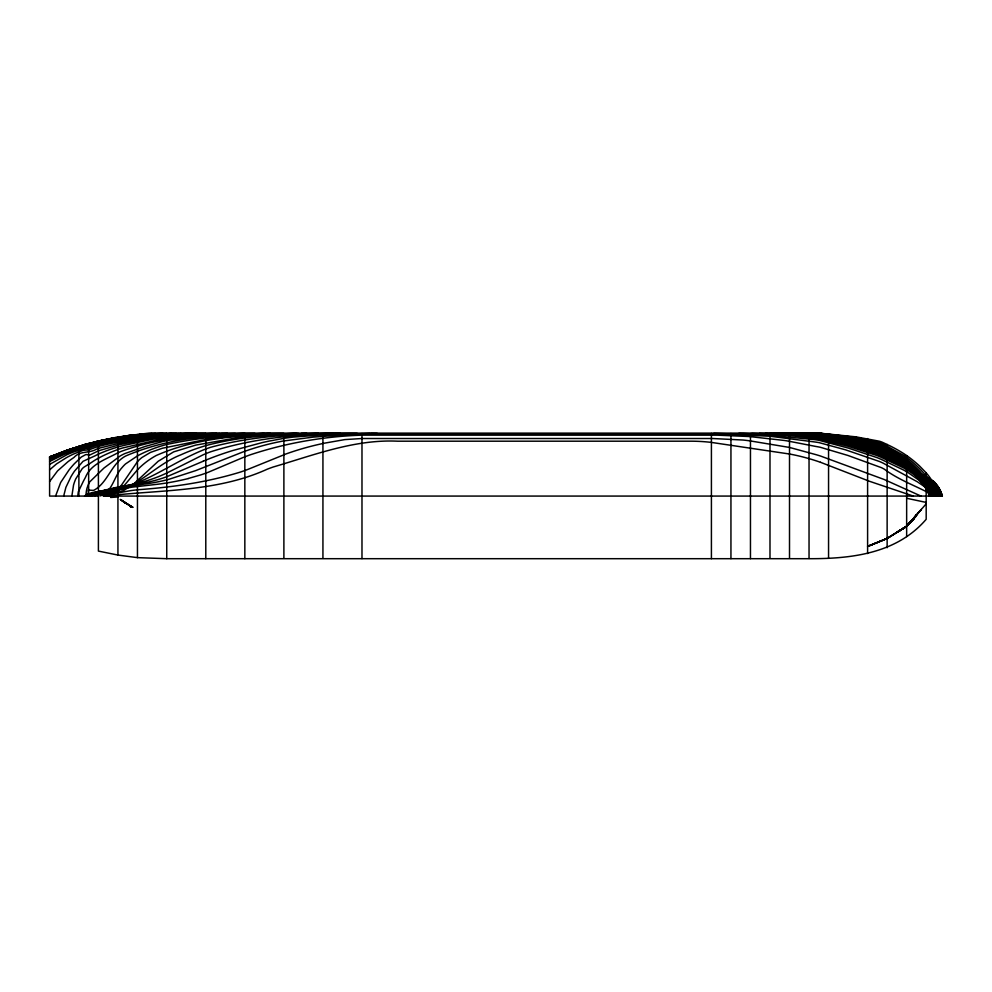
<?xml version="1.0" encoding="UTF-8"?>
<svg xmlns="http://www.w3.org/2000/svg" width="992" height="992" viewBox="0 0 992 992"><rect width="100%" height="100%" fill="white"/><g stroke="black" fill="none" stroke-linecap="round" stroke-linejoin="round"><path stroke-width="1.49" d="M71.858 496.074L73.544 485.051A53.246 53.246 0 0 1 75.677 479.049L82.162 468.732A19.022 19.022 0 0 1 84.06 467.083L88.127 464.566A33.592 33.592 0 0 0 89.652 463.661L93.26 461.255A70.494 70.494 0 0 1 97.514 458.676L102.622 455.998A159.464 159.464 0 0 1 112.79 451.447L116.672 449.934A91.115 91.115 0 0 1 122.71 447.95L162.39 438.786A200.161 200.161 0 0 1 168.987 437.732L203.286 434.682L244.838 433.454M77.748 496.074L78.318 491.784L83.266 481.442A198.152 198.152 0 0 1 85.337 477.598C90.83 463.81 106.082 459.395 117.936 452.749A72.218 72.218 0 0 1 123.851 450.43C165.949 435.686 210.837 433.789 255.031 433.454M63.674 496.074L65.894 487.357L70.94 476.768A85.895 85.895 0 0 1 74.462 471.188L83.055 461.305L95.058 455.824A59.359 59.359 0 0 1 99.398 453.654L106.33 450.839A166.83 166.83 0 0 1 117.936 447.02A144.882 144.882 0 0 1 123.888 445.433L152.173 439.394A250.579 250.579 0 0 1 169.062 436.79L201.178 434.285L235.402 433.454M936.039 496.074L936.374 495.405L934.228 493.694A55.564 55.564 0 0 1 930.533 490.705L906.651 465.806A63.277 63.277 0 0 0 902.658 462.632L891.312 455.626M55.577 496.074L60.661 482.496L69.018 469.972A108.178 108.178 0 0 1 74.288 463.797L81.294 457.039L85.796 454.584A3.026 3.026 0 0 1 87.048 454.671L89.764 455.03L96.559 451.757A49.798 49.798 0 0 1 99.411 450.542L120.367 444.478L151.95 438.204A272.924 272.924 0 0 1 166.743 436.257L220.212 433.442M49.6 481.554L57.548 470.927L67.803 461.85A108.872 108.872 0 0 1 73.805 457.572C80.29 450.356 89.144 453.592 96.546 449.153A55.899 55.899 0 0 1 99.423 448.124L120.379 442.965L148.118 437.732A268.621 268.621 0 0 1 161.994 436.009L211.953 433.392A67.977 67.977 0 0 1 213.491 433.392L216.826 433.454M887.133 538.482L867.603 546.406L887.133 538.445L906.651 526.219L916.41 515.394L906.651 526.318L896.892 532.394L906.651 526.318L921.295 509.454L906.651 526.392L887.133 538.482L867.603 546.468L887.133 538.42L906.651 526.219L916.41 515.89M916.41 515.108L926.181 503.812M906.651 526.392L916.41 515.146L906.651 526.343L916.41 515.146L906.651 526.293L896.892 532.332L906.651 526.405L916.41 515.232L906.651 526.318L896.892 532.307M916.41 515.604L906.651 526.244L916.41 515.381L906.651 526.244L916.41 515.604L906.651 525.946L913.979 518.692M95.009 496.074L97.774 493.644L109.678 491.04L132.221 487.134L158.212 484.183A258.007 258.007 0 0 0 188.22 478.566M911.536 520.912L906.651 525.822L913.979 518.878M49.6 469.873L56.482 463.946L66.476 457.634A115.903 115.903 0 0 1 74.127 453.79L83.266 450.294L88.028 449.909A3.832 3.832 0 0 0 88.982 449.835L94.166 447.913A59.619 59.619 0 0 1 99.423 446.202C134.193 437.621 169.954 433.169 205.79 433.454M86.403 496.074L87.122 495.318A3.646 3.646 0 0 1 87.606 494.909L95.666 492.367L121.508 489.564A39.506 39.506 0 0 0 126.12 488.064C145.427 478.9 160.617 462.694 180.755 454.869A186.136 186.136 0 0 1 208.308 444.937C249.004 434.57 291.313 433.628 333.089 433.454M127.993 435.649L98.406 441.056L98.406 551.093L117.936 555.061L137.454 557.64L166.743 558.694L809.038 558.694C851.595 558.818 896.706 553.61 926.181 519.3L926.181 472.849L919.609 466.054A115.779 115.779 0 0 0 907.99 456.506L903.972 453.753A144.547 144.547 0 0 0 890.258 445.991L882.446 442.296A43.102 43.102 0 0 0 879.445 441.217L855.786 436.827L821.14 433.343A83.973 83.973 0 0 0 817.135 433.318L809.038 433.454L812.076 433.529A69.527 69.527 0 0 1 817.197 433.665L837.843 436.84M85.597 496.074L86.701 495.132A6.87 6.87 0 0 1 87.842 494.4L92.864 492.491L122.686 487.63A81.294 81.294 0 0 0 129.667 485.646C155.496 476.544 177.977 460.238 203.273 449.959A121.706 121.706 0 0 1 210.788 447.256C252.898 435.86 296.918 433.678 340.368 433.454M84.543 496.074L85.92 495.045A12.226 12.226 0 0 1 88.648 493.594M49.6 464.392L66.811 454.782A140.145 140.145 0 0 1 74.276 451.732L85.25 448.508A15.438 15.438 0 0 1 86.664 448.384L88.015 448.334A5.394 5.394 0 0 0 88.995 448.161L93.471 446.487A54.548 54.548 0 0 1 98.406 444.912C130.646 437.708 163.581 433.231 196.664 433.454M91.252 496.074L94.104 494.066A13.95 13.95 0 0 1 96.013 493.594L108.773 493.384L115.382 491.995A17.546 17.546 0 0 0 119.164 489.998L125.054 484.542L137.454 469.836A77.946 77.946 0 0 1 156.215 455.514C200.545 435.947 250.641 434.62 298.456 433.442M49.6 461.503L64.988 453.952A168.913 168.913 0 0 1 74.338 450.467L92.826 445.445A49.712 49.712 0 0 1 98.406 443.697L131.762 437.646A195.461 195.461 0 0 1 137.454 436.827L166.743 434.136L188.74 433.454M49.6 459.742L65.063 452.836A196.825 196.825 0 0 1 74.375 449.574L84.58 446.784A31.62 31.62 0 0 1 86.192 446.536L92.219 444.726A46.847 46.847 0 0 1 97.439 443.015L129.096 437.36A171.79 171.79 0 0 1 135.867 436.393L179.44 433.442M49.6 458.651L65.112 452.079A220.199 220.199 0 0 1 74.388 448.917L84.568 446.164A37.894 37.894 0 0 1 86.18 445.879L92.206 444.032A46.723 46.723 0 0 1 97.439 442.345L126.641 437.162A157.046 157.046 0 0 1 134.292 436.058L171.901 433.43A55.614 55.614 0 0 1 173.712 433.417L176.44 433.454M49.6 457.982L65.137 451.558A239.444 239.444 0 0 1 74.4 448.446L84.568 445.656A41.664 41.664 0 0 1 86.18 445.358L92.206 443.536A49.91 49.91 0 0 1 97.439 441.886L125.438 436.864A142.91 142.91 0 0 1 132.754 435.798L171.517 433.454M49.6 457.548L65.15 451.211A259.036 259.036 0 0 1 74.4 448.099L84.556 445.259A43.425 43.425 0 0 1 86.168 444.949L87.99 444.627A10.552 10.552 0 0 0 88.995 444.354L91.673 443.387A61.752 61.752 0 0 1 98.406 441.341L130.609 435.81M49.6 457.275L65.162 450.988A282.026 282.026 0 0 1 70.916 449.004L84.543 444.962A46.19 46.19 0 0 1 86.577 444.552L87.99 444.292A12.722 12.722 0 0 0 89.007 444.019L92.268 442.928A74.698 74.698 0 0 1 98.406 441.167L126.765 435.81M49.6 457.101L65.212 450.852L85.647 444.23A41.962 41.962 0 0 1 87.296 443.821L115.419 437.918L142.352 434.558M203.286 461.193L166.743 476.743A143.418 143.418 0 0 1 146.94 482.36L116.696 487.32L98.406 491.66A90.88 90.88 0 0 0 93.98 493.086L88.139 496L89.528 494.549L94.773 493.21L119.139 491.995A26.883 26.883 0 0 0 123.814 490.445L133.387 484.232L158.236 461.243L173.612 451.893L195.746 445.098L239.965 437.261A329.766 329.766 0 0 1 249.736 436.108L279.099 434.112L318.544 433.454M283.886 454.82L247.268 469.65A198.512 198.512 0 0 1 239.99 472.192C207.229 482.224 173.067 487.159 138.942 489.664A185.392 185.392 0 0 0 130.622 490.643L103.193 495.628M67.196 450.194L49.6 456.866L49.6 496.074L98.654 496.074M98.406 441.056L89.007 443.598A24.056 24.056 0 0 1 87.978 443.846L86.949 444.069A48.558 48.558 0 0 0 85.126 444.478L49.6 456.915L85.114 444.416A48.794 48.794 0 0 1 87.296 443.883L87.966 443.734A41.453 41.453 0 0 0 89.007 443.486L101.581 440.448M69.093 449.525L84.531 444.751A47.008 47.008 0 0 1 86.577 444.304M89.317 493.768L140.418 482.608A155.099 155.099 0 0 0 166.755 473.048L203.286 454.733A132.444 132.444 0 0 1 210.763 451.757C258.019 436.703 308.004 433.182 357.343 433.454M88.883 496.074L93.546 494.252A12.884 12.884 0 0 1 95.257 493.458L116.647 488.027L150.474 483.203A188.616 188.616 0 0 0 169 479.272L195.734 470.605L242.408 452.166A250.244 250.244 0 0 1 283.873 440.894M100.217 495.913C112.704 491.871 113.906 476.21 122.103 467.53A38.452 38.452 0 0 1 125.5 463.958L137.454 455.886A130.597 130.597 0 0 1 166.743 444.478C205.158 436.257 244.64 433.417 283.886 433.454M188.207 478.516L200.781 474.895A172.72 172.72 0 0 0 208.283 472.254L242.408 457.796A208.084 208.084 0 0 1 249.699 455.006C285.82 442.94 323.925 436.418 361.981 435.141L717.514 435.178L749.233 436.53L784.498 440.473A165.85 165.85 0 0 1 789.508 441.341L815.796 446.45A85.882 85.882 0 0 1 820.409 447.305L848.061 455.502L881.491 467.691A54.002 54.002 0 0 1 884.318 469.166C897.748 479.248 913.682 485.088 928.289 492.664A2.802 2.802 0 0 1 928.723 493.582L929.194 496.074A8.159 8.159 0 0 1 928.958 494.772L927.706 490.556L921.605 482.013A163.643 163.643 0 0 0 916.596 476.036L905.237 464.702A62.384 62.384 0 0 0 898.541 459.804L880.45 450.256A75.987 75.987 0 0 0 877.077 448.756C857.906 441.514 837.794 436.455 817.445 433.888A66.166 66.166 0 0 0 813.242 433.678L801.251 433.454M101.482 440.361L115.308 437.584M322.933 443.436L344.844 439.592L361.981 438.514L712.64 438.514L743.132 440.039A154.814 154.814 0 0 1 750.46 440.956L789.508 447.442L815.771 454.596A160.32 160.32 0 0 1 820.396 455.985L884.132 479.483L920.973 496.074M86.577 444.304L87.978 444.032A16.418 16.418 0 0 0 89.007 443.784L93.546 442.382A99.894 99.894 0 0 1 99.411 440.845L116.572 437.311M283.886 440.932L313.174 437.125L357.095 433.876L716.298 433.826L769.99 436.244L814.779 441.973A75.59 75.59 0 0 1 819.132 442.643L845.407 449.785L879.396 461.454A86.044 86.044 0 0 1 883.364 463.264L917.488 481.864L928.983 489.676A23.82 23.82 0 0 1 930.98 491.772L934.241 496.074M115.357 437.708L146.531 433.764M127.038 435.736L135.135 434.806M128.29 435.575L131.043 435.265M130.932 435.525L132.172 435.376M129.828 435.414L117.936 437.075L117.936 555.074M130.733 435.277L144.72 433.628A42.768 42.768 0 0 1 148.589 433.442L811.667 433.442A72.676 72.676 0 0 1 815.746 433.43C836.541 434.992 857.274 439.282 877.015 446.016A59.173 59.173 0 0 1 881.404 448L899.893 458.602A86.478 86.478 0 0 1 908.052 464.826L913.669 470.01A144.733 144.733 0 0 1 920.192 476.842L928.921 488.523A20.708 20.708 0 0 1 929.851 490.618L931.525 496.074M131.911 435.141L134.218 434.868M133.436 435.228L144.981 433.752A87.011 87.011 0 0 1 151.999 433.442M134.738 435.079L152.297 433.591A175.2 175.2 0 0 1 159.179 433.442L816.342 433.43A69.862 69.862 0 0 1 820.768 433.591L853.244 438.774L878.329 445.52A52.018 52.018 0 0 1 881.491 446.958L901.22 458.391A87.432 87.432 0 0 1 908.04 463.624L913.607 468.683A140.12 140.12 0 0 1 920.08 475.379L929.231 487.407A29.834 29.834 0 0 1 930.397 489.788L932.716 496.074M136.078 434.942L144.1 434.422M143.406 434.273L149.594 434.037M144.981 434.161L151.491 433.926M105.09 496.074C159.414 489.75 216.628 492.28 267.356 469.142A214.78 214.78 0 0 1 273.271 466.984C313.832 455.068 354.628 439.146 397.643 441.192L691.895 441.192A178.858 178.858 0 0 1 710.966 442.345L789.756 454.051A210.788 210.788 0 0 1 820.496 462.297M110.608 497.476L117.936 496.967M98.406 494.611L96.782 494.735A21.998 21.998 0 0 0 94.786 495.033L90.78 495.938A11.259 11.259 0 0 1 89.193 496.074M149.854 433.851L166.743 433.454M151.503 433.764L163.023 433.454M811.022 433.442L809.038 433.516A86.056 86.056 0 0 1 807.066 433.591L804.698 433.554M925.176 474.684L920.762 469.811A112.245 112.245 0 0 0 909.317 459.507L907.99 458.478A99.746 99.746 0 0 0 903.985 455.601L882.421 443.598A45.26 45.26 0 0 0 879.408 442.407L855.873 437.398L820.781 433.368A86.726 86.726 0 0 0 817.396 433.306L807.575 433.628M370.227 433.417L322.933 434.868L293.372 437.088A256.63 256.63 0 0 0 283.886 438.365L269.365 441.031A348.167 348.167 0 0 0 262.012 442.643L232.698 450.554A317.911 317.911 0 0 0 203.273 461.168M813.378 433.392L817.358 433.343A79.906 79.906 0 0 1 820.768 433.417L853.256 437.571L878.304 443.238A47.604 47.604 0 0 1 881.466 444.503L903.948 457.349A93.012 93.012 0 0 1 908.015 460.412L912.094 463.834A120.751 120.751 0 0 1 919.82 471.287L928.586 482.087A50.902 50.902 0 0 1 931.624 487.432L935.22 496.074M811.134 433.479L811.94 433.467A70.581 70.581 0 0 1 815.883 433.516C836.678 435.314 857.348 439.927 877.027 446.871A62.422 62.422 0 0 1 881.417 448.905L899.856 459.457A83.018 83.018 0 0 1 906.651 464.554L913.731 471.051A145.886 145.886 0 0 1 920.303 478.008L927.892 487.977L930.459 496.074M782.552 433.442L785.007 433.405A57.486 57.486 0 0 1 786.247 433.405L791.43 433.578M812.374 433.442L817.371 433.38A73.817 73.817 0 0 1 820.768 433.492L853.244 438.179L878.317 444.416A49.687 49.687 0 0 1 881.479 445.78L901.244 457.039A89.664 89.664 0 0 1 908.027 462.148L913.52 467.034A133.015 133.015 0 0 1 919.956 473.556L928.996 485.076A40.808 40.808 0 0 1 930.992 488.758L933.968 496.074A56.916 56.916 0 0 0 932.654 494.723L931.116 493.222A52.179 52.179 0 0 1 929.38 491.424L913.57 472.787M99.336 494.586L107.446 494.09L112.728 492.528A19.071 19.071 0 0 0 116.659 490.184L121.57 485.001L137.454 461.652A36.816 36.816 0 0 1 141.93 457.523L150.449 452.426L162.366 448.26L208.208 438.997L244.838 434.955L296.149 433.454M812.659 433.43L809.038 433.541A69.142 69.142 0 0 1 806.248 433.566L803.966 433.504A39.122 39.122 0 0 0 802.863 433.454M811.32 433.479L812.374 433.467M811.357 433.603L809.038 433.591A50.257 50.257 0 0 1 805.901 433.529L803.929 433.467M809.832 433.678L811.468 433.665M782.415 433.442L779.712 433.454M810.216 433.492L813.093 433.603A67.134 67.134 0 0 1 817.321 433.777L830.688 435.662M782.105 433.454L782.911 433.442M270.332 433.454C221.6 434.347 171.504 436.294 126.108 455.812A24.949 24.949 0 0 0 122.648 457.882C110.645 466.302 106.925 483.216 93.992 490.209A6.076 6.076 0 0 1 91.958 490.333L88.288 490.036L88.4 496.074M738.718 433.442L741.632 433.442M103.292 496.074L942.4 496.074L940.912 491.896A34.249 34.249 0 0 0 938.333 487.196L935.022 482.868A18.104 18.104 0 0 0 933.063 481.033L882.409 451.434A49.699 49.699 0 0 0 879.396 450.046L867.603 446.152M713.707 433.454L762.724 434.558L814.779 439.667A79.831 79.831 0 0 1 819.132 440.349L848.073 448.012L877.064 457.622A118.296 118.296 0 0 1 881.429 459.47L903.985 470.233A113.448 113.448 0 0 1 907.99 472.539L929.678 487.593L936.87 493.855A3.658 3.658 0 0 1 937.118 494.462L937.428 496.074M742.351 433.442L784.573 435.042L813.824 438.142A87.184 87.184 0 0 1 817.954 438.737L848.061 446.288L877.064 455.588A109.492 109.492 0 0 1 881.429 457.424L903.972 468.112A98.778 98.778 0 0 1 908.002 470.468L925.201 482.385A138.235 138.235 0 0 0 928.797 484.865L935.94 489.862A11.47 11.47 0 0 1 937.192 491.276L939.697 496.074M765.216 433.454L775.211 433.764M769.966 433.454L785.218 433.653M773.822 433.454L784.226 433.616M777.765 433.454L788.504 433.665M227.627 433.454L221.402 433.442M377.369 433.454L371.045 433.417M180.284 433.442L181.164 433.454M264.132 433.454L208.481 435.748L168.938 440.25A161.064 161.064 0 0 0 162.465 441.601L145.316 446.4L124.955 453.518A53.543 53.543 0 0 0 120.33 455.886L103.937 468.063L89.764 481.864A18.736 18.736 0 0 0 88.648 483.798L87.011 488.151A30.814 30.814 0 0 0 85.994 496.074M301.258 433.442L306.974 433.442M824.898 435.438L817.954 434.322A65.373 65.373 0 0 0 814.779 434.087L789.508 433.442L805.281 433.715M798.076 433.454L802.106 433.516M799.651 433.454L802.478 433.492M751.552 433.454L786.954 434.496L813.812 437.212A93.769 93.769 0 0 1 817.941 437.794L848.073 444.999L877.064 453.976A92.392 92.392 0 0 1 881.429 455.824L903.96 466.86A116.275 116.275 0 0 1 908.002 469.228L926.181 481.38A90.57 90.57 0 0 0 928.735 482.98L935.518 487.308L939.213 492.069A29.45 29.45 0 0 1 941.061 496.074M783.42 433.442L792.682 433.727M791.666 433.454L793.86 433.467M793.315 433.454L796.291 433.479M794.914 433.454L813.378 433.752A65.782 65.782 0 0 1 817.569 433.988C837.756 436.468 857.968 440.312 877.04 447.59A65.633 65.633 0 0 1 880.425 449.128L898.541 459.184A78.839 78.839 0 0 1 906.651 465.174L913.793 471.82A146.27 146.27 0 0 1 920.378 478.95L927.78 488.858L929.578 496.074M796.502 433.454L803.818 433.628M759.314 433.454L772.966 433.727M789.508 433.454L806.893 434.037M808.182 433.727L812.46 433.74M790.748 433.454L798.386 433.715M806.657 433.665L813.663 433.938A66.179 66.179 0 0 1 817.817 434.198L848.061 440.485M811.692 433.814L813.514 433.839A65.819 65.819 0 0 1 817.693 434.099L835.227 437.249M773.586 433.566L778.856 433.826M775.856 433.603L802.168 433.901M805.876 433.64L807.327 433.715M809.038 433.851L805.095 433.628M793.625 433.479L807.996 433.913M796.105 433.504L798.362 433.554M798.312 433.516L804.71 433.653M804.301 433.603L806.248 433.74M779.675 433.665L786.668 433.888M791.703 433.802L814.829 434.198A67.481 67.481 0 0 1 817.978 434.446L855.91 442.866L878.267 449.339A67.109 67.109 0 0 1 881.429 450.765L891.362 455.774L890.233 455.229M810.129 434.409L815.089 434.645A69.44 69.44 0 0 1 818.202 434.942L842.729 440.299M811.964 434.211L814.829 434.347A70.965 70.965 0 0 1 817.978 434.595L821.798 435.091M784.511 433.702L813.986 434.992A76.508 76.508 0 0 1 818.102 435.401L840.125 439.704M810.042 434.285L807.984 434.198M785.751 433.752L788.243 433.864M806.719 434.422L814.048 434.769A73.929 73.929 0 0 1 818.152 435.153L828.556 436.914M798.758 433.913L814.829 434.496A74.102 74.102 0 0 1 817.978 434.769L824.898 435.773M788.094 433.95L813.725 435.996A93.868 93.868 0 0 1 817.867 436.517L850.752 443.846L878.255 452.067A67.716 67.716 0 0 1 882.396 453.902L925.226 478.119A97.749 97.749 0 0 0 927.892 479.595L934.042 483.079A14.285 14.285 0 0 1 935.468 484.282L938.742 488.386A31.992 31.992 0 0 1 941.148 492.912L942.288 496.074L940.813 491.834A35.34 35.34 0 0 0 937.837 486.303L934.997 482.695A16.752 16.752 0 0 0 933.026 480.971L882.409 453.022A59.086 59.086 0 0 0 879.383 451.645L853.368 443.821L817.954 436.071A85.138 85.138 0 0 0 813.824 435.575L786.792 434.087M806.893 434.136L803.384 433.963M792.868 433.864L813.031 434.918M788.156 434.149L813.762 436.517A96.298 96.298 0 0 1 817.904 437.075L850.739 444.689L878.255 453.146A77.512 77.512 0 0 1 881.429 454.522L903.96 466.017A162.998 162.998 0 0 1 908.002 468.385L925.226 479.334A81.344 81.344 0 0 0 927.904 480.909L934.563 484.766A13.528 13.528 0 0 1 935.94 485.956L938.556 489.217A29.425 29.425 0 0 1 941.086 493.954L941.867 496.074L940.552 491.933A35.204 35.204 0 0 0 937.75 486.526L934.985 483.054A15.401 15.401 0 0 0 933.522 481.827L927.061 478.132M812.956 435.166L813.911 435.24A79.608 79.608 0 0 1 818.028 435.699L853.343 443.25L879.383 450.938A53.618 53.618 0 0 1 882.409 452.327L909.366 467.765L926.181 481.542A89.801 89.801 0 0 0 929.578 484.071L936.274 489.242L939.35 496.074M824.885 435.302L826.646 435.761M826.634 435.5L830.626 436.53M826.646 435.91L842.766 439.344M828.556 435.86L863.3 444.49L879.396 449.86A52.08 52.08 0 0 1 882.409 451.248L898.578 459.792A65.323 65.323 0 0 1 905.237 464.702L917.836 477.698A189.298 189.298 0 0 1 923.639 484.902L929.789 494.822A15.289 15.289 0 0 0 930.322 496.074M830.664 436.021L865.52 445.024L878.28 449.401A59.88 59.88 0 0 1 882.396 451.199L897.475 459.184M830.602 437.075L835.128 438.03M906.651 498.269L926.181 502.423M132.581 507.048L130.138 506.453L132.581 507.135L120.379 499.534L132.581 507.408L120.379 499.522L125.252 502.882L122.81 501.233M837.818 437.112L861.019 442.804L877.052 448.136A69.676 69.676 0 0 1 880.437 449.674L898.529 459.532A73.755 73.755 0 0 1 906.651 465.558L915.232 473.829A148.478 148.478 0 0 1 920.44 479.669L928.45 491.412A7.068 7.068 0 0 1 928.71 492.826L928.971 496.074M835.252 437.125L837.67 437.807M837.632 438.352L869.525 446.35M837.707 437.683L842.84 438.873M842.704 439.964L845.358 440.907M840.286 438.104L848.135 440.163M845.345 440.572L848.024 441.527M848.011 441.192L858.477 444.081M842.766 439.096L877.064 448.892A71.97 71.97 0 0 1 881.429 450.79L906.651 465.769L934.687 485.286A17.955 17.955 0 0 1 935.94 486.688L938.048 489.924A29.301 29.301 0 0 1 940.453 496.074M850.677 441.824L860.932 444.701M845.519 439.357L877.089 448.93A77.413 77.413 0 0 1 880.462 450.368L884.294 452.29M848.098 440.274L877.089 448.93A75.628 75.628 0 0 1 880.45 450.393L883.376 451.794L880.462 450.405A77.388 77.388 0 0 0 877.089 448.93L869.525 446.127M850.814 440.671L863.325 444.069M860.932 444.366L865.52 445.916M863.288 444.974L879.396 450.405A50.518 50.518 0 0 1 882.409 451.794L920.936 474.164M865.532 444.478L877.064 448.52A73.334 73.334 0 0 1 880.45 450.033L898.541 459.804A69.378 69.378 0 0 1 906.651 465.794L915.244 474.238A153.09 153.09 0 0 1 920.464 480.202L928.376 491.883A5.791 5.791 0 0 1 928.611 493.16L928.636 494.686A7.812 7.812 0 0 0 928.797 496.074M913.285 496.074L869.513 481.294L820.496 462.284M897.45 459.606L883.339 451.67M890.246 455.216L885.199 452.65M891.324 455.774L896.024 458.279M884.269 452.203L885.224 452.749M892.478 456.345L893.643 456.952M927.061 477.45L910.706 468.236M920.923 473.891L922.064 474.511M886.154 453.17L889.192 454.844M893.755 457.151L903.972 463.834A120.342 120.342 0 0 1 908.002 466.736L909.342 467.765M922.052 474.808L933.646 482.41A19.84 19.84 0 0 1 935.506 484.369L937.601 487.345A32.575 32.575 0 0 1 940.639 493.805L941.296 496.074M897.252 459.011L898.516 459.792A60.971 60.971 0 0 1 906.651 465.918L917.712 477.636L931.972 496.074M898.74 460.077L903.985 463.673A73.631 73.631 0 0 1 907.99 466.885L928.859 486.613A38.378 38.378 0 0 0 931.786 488.634L936.212 491.474A4.278 4.278 0 0 1 936.832 492.305L937.874 496.074M898.628 459.817L899.918 460.66A61.244 61.244 0 0 1 906.651 465.856M125.252 502.894L127.695 504.494M908.052 467.207L912.28 471.485M937.539 496.074L937.155 492.478A14.52 14.52 0 0 0 936.894 491.065L932.443 481.38A66.166 66.166 0 0 0 926.168 472.849M935.94 483.774L935.94 496.074M906.651 455.564L906.651 536.585M887.133 444.416L887.133 547.733M867.603 438.563L867.603 553.573M828.556 433.777L828.556 558.36M809.038 433.64L809.038 558.446M789.508 434.099L789.508 558.037M769.99 434.136L769.99 558.186M750.46 433.529L750.46 558.632M730.943 433.516L730.943 558.632M711.413 433.454L711.413 558.657M361.981 433.554L361.981 558.595M322.933 433.826L322.933 558.36M283.886 433.913L283.886 558.31M244.838 433.467L244.838 558.682M205.79 433.467L205.79 558.67M166.743 433.467L166.743 558.682M137.454 434.558L137.454 557.628M88.648 443.523L88.648 496.074M78.889 446.288L78.889 496.074M925.164 474.697A77.711 77.711 0 0 1 933.137 486.068L936.622 493.991A2.728 2.728 0 0 1 936.597 494.636L936.46 495.38A3.546 3.546 0 0 0 936.398 496.074M147.659 433.702A133.04 133.04 0 0 1 155.521 433.442M283.848 454.733A285.423 285.423 0 0 1 322.946 443.498M132.581 507.16L130.138 506.267L132.581 507.172"/></g></svg>
